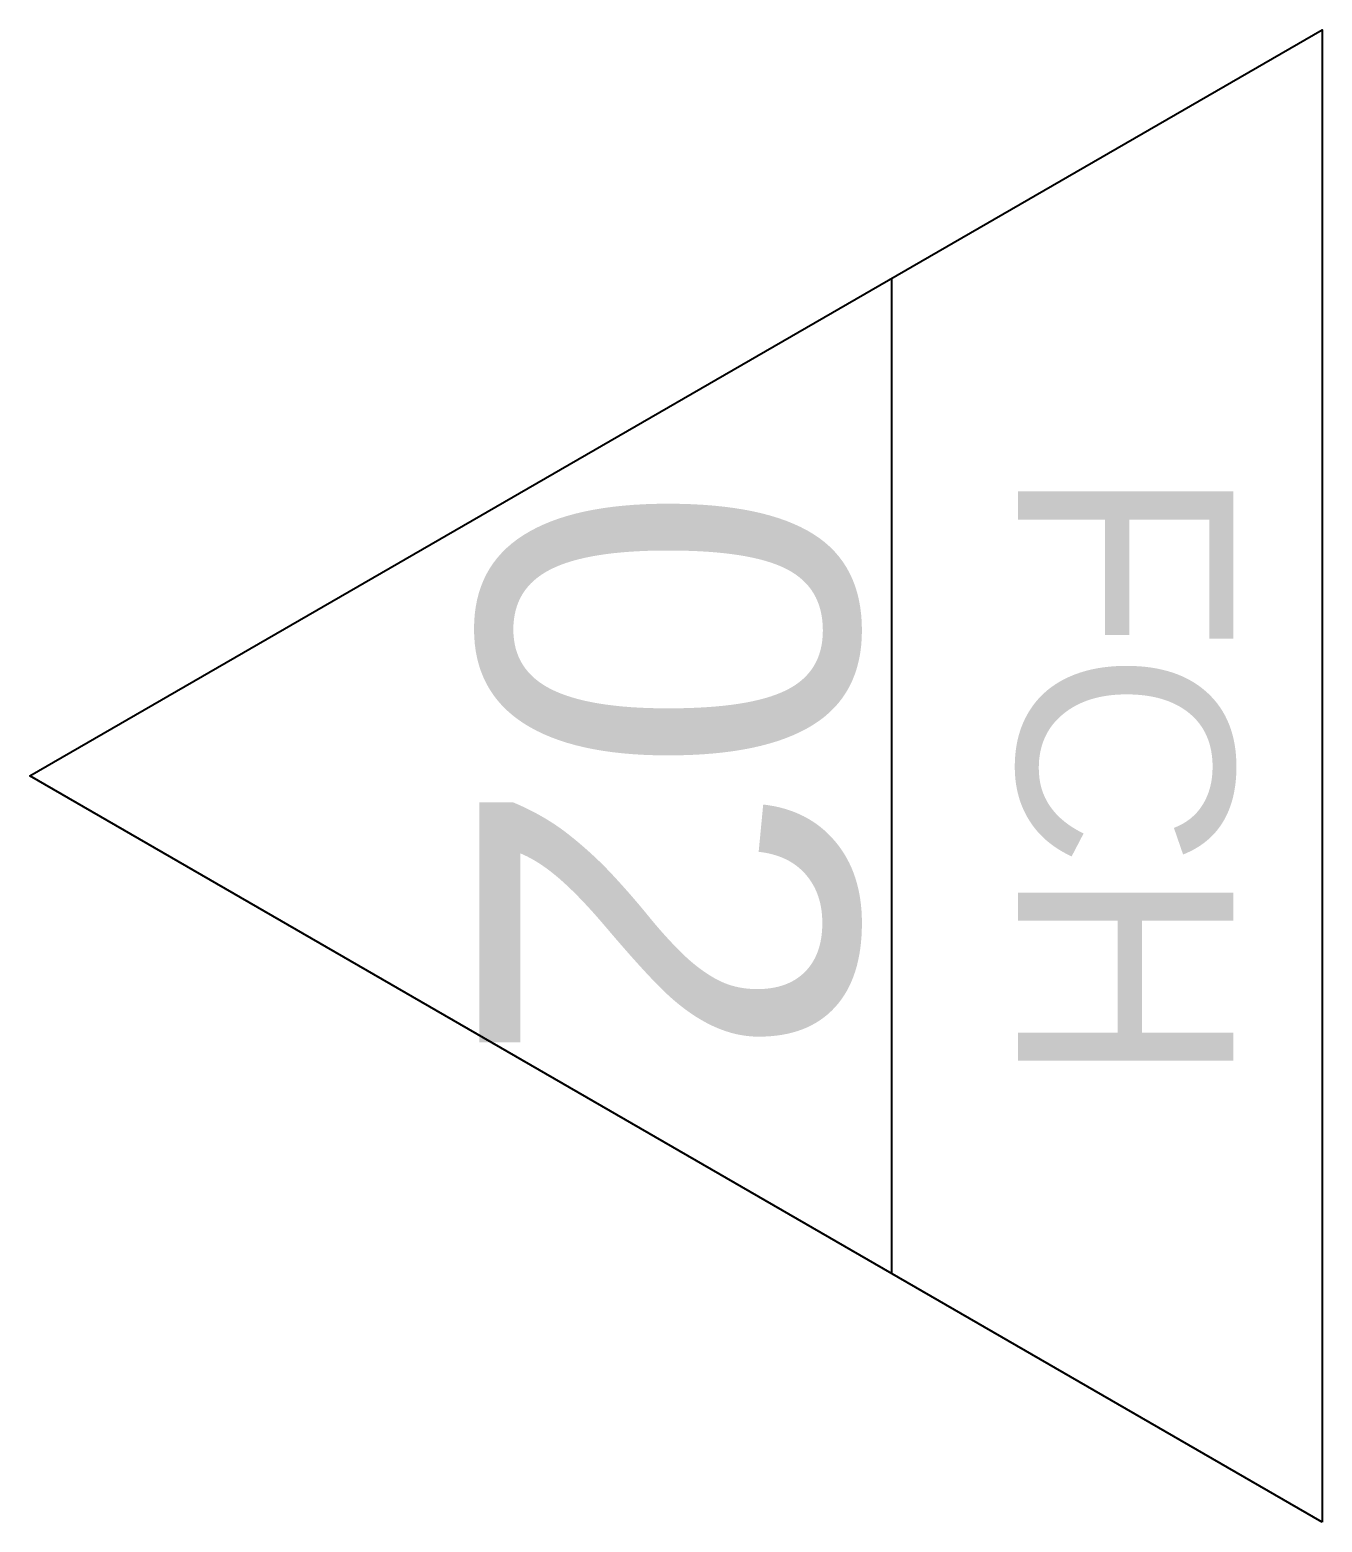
# Model space of a CAD drawing. Header units: metres. Extents: x 47788.9 to 47873.8, y 23415.4 to 23440.5.
# Drawn here: x 47872.639 to 47873.839, y 23426.845 to 23428.231 of the extents above; entities that cross this region are included whole.
import ezdxf
from ezdxf.enums import TextEntityAlignment as Align

# ---------------------------------------------------------------- set-up
doc = ezdxf.new("R2010")
doc.units = ezdxf.units.M
doc.header["$LTSCALE"] = 0.25
doc.layers.add('SIMB_02', color=2, linetype='Continuous')
doc.layers.add('SIMB_TXT', color=1, linetype='Continuous')
doc.styles.add('SIMB', font='arial.ttf')

# ---------------------------------------------------------------- blocks, each defined once
blk = doc.blocks.new('*U25')
at = {"layer": 'SIMB_02'}
blk.add_line((-4.619, 0), (4.619, 0), dxfattribs=at)
blk.add_lwpolyline([(6.928, -4), (0, 8), (-6.928, -4)], close=True, dxfattribs=at)
at = {"layer": 'SIMB_TXT', "style": 'SIMB'}
for tag, height, p in [('00', 3.5, (0, 2.121)), ('000', 2, (0, -2.175))]:
    blk.add_attdef(tag, text='', height=height, dxfattribs=at).set_placement(p, align=Align.MIDDLE_CENTER)

msp = doc.modelspace()

# ---------------------------------------------------------------- block references
ref = msp.add_blockref('*U25', (47873.439, 23427.5378), dxfattribs=dict(xscale=-0.1, yscale=0.1, zscale=0.1, rotation=90))
ref.add_attrib('00', '02', dxfattribs={"layer": 'SIMB_TXT', "height": 0.35, "rotation": 270, "style": 'SIMB'}).set_placement((47873.2314, 23427.5378), align=Align.MIDDLE_CENTER)
ref.add_attrib('000', 'FCH', dxfattribs={"layer": 'SIMB_TXT', "height": 0.2, "rotation": 270, "style": 'SIMB'}).set_placement((47873.6564, 23427.5378), align=Align.MIDDLE_CENTER)

doc.saveas('drawing.dxf')
